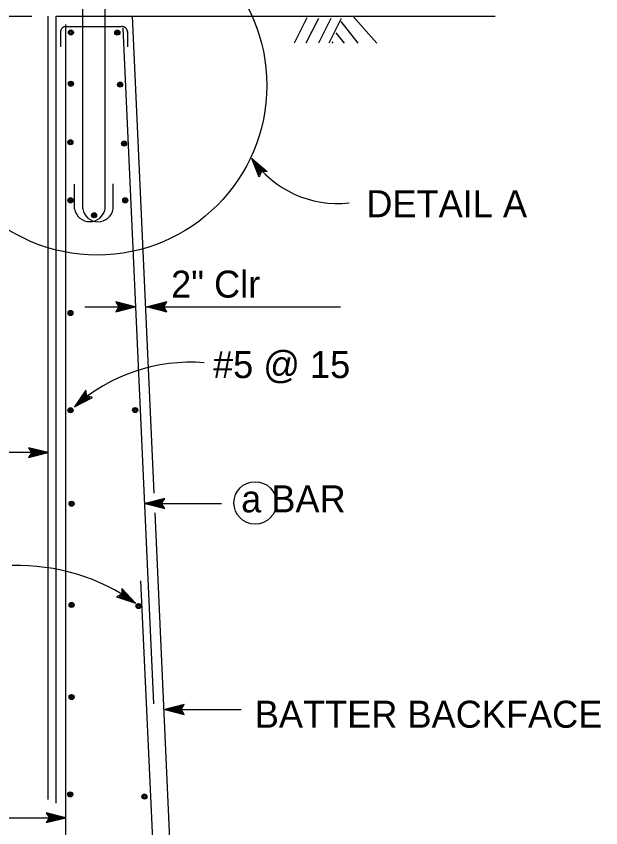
# Model space of a CAD drawing. Extents: x 0 to 2.83, y 0 to 1.83.
# Drawn here: x 0.3522 to 0.6044, y 0.7926 to 1.1431 of the extents above; entities that cross this region are included whole.
import ezdxf

# ---------------------------------------------------------------- set-up
doc = ezdxf.new("R2010")
doc.units = 0
for name, color, linetype in [('212 Leaders and Dim Lines', 7, 'Continuous'), ('214 Text and Titles', 7, 'Continuous'), ('216 Rebar', 7, 'Continuous'), ('217 Rebar', 7, 'Continuous'), ('240 Concrete', 7, 'Continuous'), ('257 Ground Line', 7, 'Continuous')]:
    doc.layers.add(name, color=color, linetype=linetype)

msp = doc.modelspace()

# ---------------------------------------------------------------- linework, layer by layer
at = {"layer": '212 Leaders and Dim Lines'}
for p, q in [((0.16559801840562835, 1.1430572661021166), (0.35894855164770256, 1.1430572661021166)), ((0.3817585499246787, 1.0176001526084424), (0.40351349013489135, 1.0176001526084424)), ((0.4080405852994457, 1.0176001526084424), (0.49215044345619546, 1.0176001526084424)), ((0.4077899137067951, 0.9326753215781969), (0.44080987898457286, 0.9326753215781969)), ((0.4162289336186388, 0.8437195923585467), (0.4492488989229083, 0.8437195923585467)), ((0.33885378335736616, 0.7969687398801469), (0.3734957032746784, 0.7969687398801469))]:
    msp.add_line(p, q, dxfattribs=at)
for points in [[(0.4537860283097426, 1.0816591354598502), (0.4603971394208537, 1.0760063576820724), (0.45786415330974256, 1.0759238924042946), (0.4569544310875204, 1.0735584410154058), (0.4537860283097426, 1.0816591354598502)], [(0.45465408386529815, 1.0804377812931836), (0.45944835469863143, 1.0763405590709614), (0.4576098130319648, 1.0762823993487391), (0.4569500908097426, 1.0745636493487392), (0.45465408386529815, 1.0804377812931836)], [(0.4553815144208537, 1.079413475737628), (0.45864974358752036, 1.0766252812931836), (0.45739366719863145, 1.0765836146265169), (0.4569422783097426, 1.0754117396265168), (0.4553815144208537, 1.079413475737628)], [(0.45580686164307593, 1.0783631285154058), (0.4572895005319648, 1.0771001076820725), (0.457035160254187, 1.0770896910154057), (0.456941410254187, 1.076850975737628), (0.4562348130319648, 1.0786686840709614)], [(0.4559822088652981, 1.078569725737628), (0.45799609775418704, 1.0768553160154057), (0.45722352830974256, 1.0768249340709612), (0.4569396741430759, 1.0761044479598503), (0.4559822088652981, 1.078569725737628)], [(0.40351349013489135, 1.0176001526084424), (0.39507599013489136, 1.0197129998306647), (0.3964761637460025, 1.0176001526084424), (0.39507599013489136, 1.0154881734417758), (0.40351349013489135, 1.0176001526084424)], [(0.40876373317031334, 1.0176001526084424), (0.4172012331703133, 1.0154881734417758), (0.41580019150364667, 1.0176001526084424), (0.4172012331703133, 1.0197129998306647), (0.40876373317031334, 1.0176001526084424)], [(0.4020143581904469, 1.0176001526084424), (0.3958971706904469, 1.0191340067751091), (0.3969162679126691, 1.0176001526084424), (0.3958971706904469, 1.0160671664973313), (0.4020143581904469, 1.0176001526084424)], [(0.40075828180155804, 1.0176001526084424), (0.39659161513489133, 1.018647895663998), (0.39728605957933577, 1.0176001526084424), (0.39659161513489133, 1.0165532776084425), (0.40075828180155804, 1.0176001526084424)], [(0.39972269152378026, 1.0176001526084424), (0.3971593234682247, 1.0182485901084424), (0.3975811984682247, 1.0176001526084424), (0.3971593234682247, 1.016952583163998), (0.39972269152378026, 1.0176001526084424)], [(0.39965585124600245, 1.0173371317751092), (0.39776696235711356, 1.0178145623306647), (0.397906719301558, 1.0176001526084424), (0.39776696235711356, 1.0173866109417757), (0.39965585124600245, 1.0178640414973315)], [(0.41026199705920224, 1.0176001526084424), (0.41637918455920225, 1.0160671664973313), (0.41536095539253554, 1.0176001526084424), (0.41637918455920225, 1.0191340067751091), (0.41026199705920224, 1.0176001526084424)], [(0.4115180734480911, 1.0176001526084424), (0.41568474011475776, 1.0165532776084425), (0.4149902956703133, 1.0176001526084424), (0.41568474011475776, 1.018647895663998), (0.4115180734480911, 1.0176001526084424)], [(0.4125536637258689, 1.0176001526084424), (0.41511789983698, 1.016952583163998), (0.41469515678142443, 1.0176001526084424), (0.41511789983698, 1.0182485901084424), (0.4125536637258689, 1.0176001526084424)], [(0.4126205040036467, 1.0178640414973315), (0.4145102609480911, 1.0173866109417757), (0.4143696359480911, 1.0176001526084424), (0.4145102609480911, 1.0178145623306647), (0.4126205040036467, 1.0173371317751092)], [(0.3772770605928049, 0.9744761277701904), (0.3850070953415189, 0.9784639749924127), (0.3825609147859633, 0.9791245652701904), (0.3822162967304078, 0.9816349819368572), (0.3772770605928049, 0.9744761277701904)], [(0.3784029286483605, 0.9754657111035238), (0.38400796339707444, 0.9783554680479682), (0.3822310536748522, 0.9788337666590794), (0.3819819217304078, 0.9806584194368572), (0.3784029286483605, 0.9754657111035238)], [(0.37934650503724937, 0.9762964402701905), (0.38316594950818555, 0.9782608499924127), (0.38195327589707445, 0.9785898430479683), (0.38178226895263, 0.9798337666590794), (0.37934650503724937, 0.9762964402701905)], [(0.37999841478596336, 0.9772226555479683), (0.3817336578415189, 0.9781106763813016), (0.38148713006374113, 0.978180120825746), (0.38145153978596336, 0.9784335930479683), (0.3803473731192967, 0.9768259541590794)], [(0.38012341478596334, 0.9769804680479682), (0.38247671339707445, 0.9781870652701905), (0.38173018561929667, 0.9783945305479682), (0.3816208106192967, 0.9791592874924127), (0.38012341478596334, 0.9769804680479682)], [(0.365877371092147, 0.9546345229670857), (0.35743987109214703, 0.956747370189308), (0.35884004470325814, 0.9546345229670857), (0.35743987109214703, 0.9525225438004191), (0.365877371092147, 0.9546345229670857)], [(0.36437823914770257, 0.9546345229670857), (0.3582610516477026, 0.9561683771337524), (0.3592801488699248, 0.9546345229670857), (0.3582610516477026, 0.9531015368559747), (0.36437823914770257, 0.9546345229670857)], [(0.3631221627588137, 0.9546345229670857), (0.35895549609214705, 0.9556822660226413), (0.3596499405365915, 0.9546345229670857), (0.35895549609214705, 0.9535876479670857), (0.3631221627588137, 0.9546345229670857)], [(0.36208657248103593, 0.9546345229670857), (0.35952320442548036, 0.9552829604670857), (0.3599450794254804, 0.9546345229670857), (0.35952320442548036, 0.9539869535226413), (0.36208657248103593, 0.9546345229670857)], [(0.36201973220325817, 0.9543715021337524), (0.36013084331436923, 0.9548489326893079), (0.3602706002588137, 0.9546345229670857), (0.36013084331436923, 0.9544209813004191), (0.36201973220325817, 0.9548984118559747)], [(0.4077899137067951, 0.9326753215781969), (0.4162274137067951, 0.9305633424115302), (0.414827240095684, 0.9326753215781969), (0.4162274137067951, 0.934788168800419), (0.4077899137067951, 0.9326753215781969)], [(0.4092890456512395, 0.9326753215781969), (0.41540623315123953, 0.9311423354670857), (0.4143871359290173, 0.9326753215781969), (0.41540623315123953, 0.9342091757448635), (0.4092890456512395, 0.9326753215781969)], [(0.41054512204012844, 0.9326753215781969), (0.4147117887067951, 0.9316284465781969), (0.41401734426235065, 0.9326753215781969), (0.4147117887067951, 0.9337230646337524), (0.41054512204012844, 0.9326753215781969)], [(0.4115807123179062, 0.9326753215781969), (0.4141440803734618, 0.9320277521337524), (0.41372220537346177, 0.9326753215781969), (0.4141440803734618, 0.9333237590781969), (0.4115807123179062, 0.9326753215781969)], [(0.411647552595684, 0.9329392104670857), (0.41353644148457286, 0.9324617799115302), (0.41339668454012846, 0.9326753215781969), (0.41353644148457286, 0.9328897313004191), (0.411647552595684, 0.9324123007448635)], [(0.4036657814709413, 0.889674100043065), (0.3976788023042746, 0.8959831278208428), (0.39772654535983015, 0.8934501417097317), (0.3954114411931635, 0.8924188917097317), (0.4036657814709413, 0.889674100043065)], [(0.40240102452649684, 0.890478787543065), (0.39806248285983015, 0.8950543083763983), (0.3980980731376079, 0.8932140305986206), (0.39641578147094125, 0.8924666347652872), (0.40240102452649684, 0.890478787543065)], [(0.40134026063760797, 0.8911523986541761), (0.39838626758205237, 0.8942721903208428), (0.39841057313760797, 0.8930143778208428), (0.3972638717487191, 0.8925039611541761), (0.40134026063760797, 0.8911523986541761)], [(0.40046699674871905, 0.8917079542097317), (0.3986510245264968, 0.8936306972652872), (0.3986597050820524, 0.8928572597652872), (0.3979548439709413, 0.8925369472652872), (0.40046699674871905, 0.8917079542097317)], [(0.40026994813760797, 0.8915213222652872), (0.3989314064709413, 0.8929379889319539), (0.3989348786931635, 0.892681912543065), (0.39870137174871906, 0.8925760097652872), (0.4005520661931635, 0.8919657667097317)], [(0.4162289336186388, 0.8437195923585467), (0.4246664336186388, 0.84160761319188), (0.4232662600075277, 0.8437195923585467), (0.4246664336186388, 0.8458315715252134), (0.4162289336186388, 0.8437195923585467)], [(0.41772806556308323, 0.8437195923585467), (0.4238443850075277, 0.84218573819188), (0.42282615584086103, 0.8437195923585467), (0.4238443850075277, 0.8452534465252133), (0.41772806556308323, 0.8437195923585467)], [(0.4189832738964166, 0.8437195923585467), (0.42314994056308325, 0.8426718493029911), (0.4224554961186388, 0.8437195923585467), (0.42314994056308325, 0.8447673354141022), (0.4189832738964166, 0.8437195923585467)], [(0.4200197322297499, 0.8437195923585467), (0.42258310028530544, 0.8430711548585467), (0.4221603572297499, 0.8437195923585467), (0.42258310028530544, 0.8443680298585466), (0.4200197322297499, 0.8437195923585467)], [(0.42008570445197213, 0.84398261319188), (0.42197546139641656, 0.8435051826363245), (0.42183483639641656, 0.8437195923585467), (0.42197546139641656, 0.8439340020807689), (0.42008570445197213, 0.8434565715252134)], [(0.3734957032746784, 0.7969687398801469), (0.36505820327467836, 0.7990807190468137), (0.36645837688578947, 0.7969687398801469), (0.36505820327467836, 0.7948558926579248), (0.3734957032746784, 0.7969687398801469)], [(0.37199657133023395, 0.7969687398801469), (0.36587938383023394, 0.7985017259912581), (0.36689848105245615, 0.7969687398801469), (0.36587938383023394, 0.7954348857134803), (0.37199657133023395, 0.7969687398801469)], [(0.37074049494134503, 0.7969687398801469), (0.3665738282746784, 0.7980156148801469), (0.3672682727191228, 0.7969687398801469), (0.3665738282746784, 0.7959209968245914), (0.37074049494134503, 0.7969687398801469)], [(0.36970490466356726, 0.7969687398801469), (0.36714153660801174, 0.7976163093245914), (0.3675634116080117, 0.7969687398801469), (0.36714153660801174, 0.796320302380147), (0.36970490466356726, 0.7969687398801469)], [(0.3696380643857895, 0.7967048509912581), (0.3677491754969006, 0.7971822815468137), (0.3678889324413451, 0.7969687398801469), (0.3677491754969006, 0.7967543301579247), (0.3696380643857895, 0.7972317607134803)]]:
    msp.add_lwpolyline(points, dxfattribs=at)
msp.add_circle((0.4552712682726463, 0.9329249628530046), 0.009166849985009199, dxfattribs=at)
for centre, radius, start, end in [((0.4909011380660926, 1.1073221479805138), 0.04512406048806667, 214.66090833333334, 276.1836611111111), ((0.42746366351093695, 0.9184646830034067), 0.0752062018649136, 85.5334032285192, 131.86078333333333), ((0.3529595319803827, 0.8184296354306037), 0.08744557052360138, 54.55998611111111, 91.69017835372986)]:
    msp.add_arc(centre, radius, start, end, dxfattribs=at)
msp.add_open_spline([(0.365877371092147, 0.9546345229670857), (0.3468075163168056, 0.9546345229670857), (0.3403061197506039, 0.9546345229670857), (0.33380472318440296, 0.9546345229670857), (0.29587929002290586, 0.9568708475753044)], degree=3, dxfattribs=at)
at = {"layer": '214 Text and Titles'}
msp.add_circle((0.3871121772376686, 1.113156296757458), 0.07320071189367645, dxfattribs=at)
at = {"layer": '216 Rebar'}
for p, q in [((0.3808537354337693, 1.0599687027916807), (0.3808537354337693, 1.3260307322185176)), ((0.39049953083089994, 1.0598855099176676), (0.39049953083089994, 1.3268058407923535)), ((0.3734957032746784, 0.9587778627898409), (0.3734957032746784, 1.13949997443545)), ((0.3712007003150186, 1.1364787444409685), (0.3712007003150186, 1.129822497275587)), ((0.37356700044696883, 1.1386573321354818), (0.39746455738730174, 1.1386573321354818)), ((0.4115664898447535, 0.8461251449894117), (0.39829336515947616, 1.138016940104034)), ((0.4002386385046524, 1.1364787444409685), (0.4002386385046524, 1.129822497275587)), ((0.37733311514718376, 1.0598856615300198), (0.37733311514718376, 1.0706005325532886)), ((0.3940097192180563, 1.0598945014865058), (0.3940097192180563, 1.070651572879472)), ((0.3734957032746784, 0.5631926825303574), (0.3734957032746784, 0.9602222851401562)), ((0.42110924582617004, 0.5669392092484647), (0.4059949675189806, 0.8993208574885215))]:
    msp.add_line(p, q, dxfattribs=at)
for centre, radius, start, end in [((0.3737769707060773, 1.136082684004241), 0.0025762703969541374, 87.14111944444448, 180.00000000000006), ((0.39766236810318756, 1.136082684004241), 0.0025762703969541374, 359.99999999999994, 92.85888055555552), ((0.3839166487500042, 1.0610465974844863), 0.006684494052781884, 190.00293611111113, 349.9970638888889), ((0.38743716128838984, 1.0609871281079144), 0.006661732969296615, 188.7936861111111, 350.55201666666665)]:
    msp.add_arc(centre, radius, start, end, dxfattribs=at)
at = {"layer": '217 Rebar'}
for p, q in [((0.37575499465078327, 1.137149336180032), (0.37575499465078327, 1.1368685158764067)), ((0.39578391769391114, 1.13707524484216), (0.39578391769391114, 1.136794424512043)), ((0.3757461253414254, 1.1150280596236304), (0.3757461253414254, 1.114747239320005)), ((0.3969828543993701, 1.1146235608615374), (0.3969828543993701, 1.114342740557912)), ((0.37554387597362476, 1.0897468867676405), (0.37554387597362476, 1.0894660664640152)), ((0.3986684184609007, 1.0891401386112551), (0.3986684184609007, 1.0888593183076298)), ((0.37554387597362476, 1.0646679633059428), (0.37554387597362476, 1.0643871429758258)), ((0.39920748318620863, 1.0646679633059428), (0.39920748318620863, 1.0643871429758258)), ((0.3857250282826046, 1.0582043948296134), (0.3857250282826046, 1.0579235744994964)), ((0.3755649887950446, 1.0160220247208402), (0.3755649887950446, 1.0157412043907232)), ((0.3755649887950446, 0.9740066815666931), (0.3755649887950446, 0.9737258612365761)), ((0.4034917766392674, 0.974094430228965), (0.4034917766392674, 0.973813609898848)), ((0.37603376271710537, 0.9336696352540073), (0.37603376271710537, 0.9333888149238903)), ((0.37603376271710537, 0.8899436417175732), (0.37603376271710537, 0.8896628213874562)), ((0.4049556221134577, 0.8894587195037436), (0.4049556221134577, 0.8891778992001184)), ((0.37603376271710537, 0.850192738480958), (0.37603376271710537, 0.8499119181773328)), ((0.37546589267805835, 0.808170355088156), (0.37546589267805835, 0.807889534758039)), ((0.4074903077770484, 0.8072203961450883), (0.4074903077770484, 0.8069395758149713))]:
    msp.add_line(p, q, dxfattribs=at)
for centre, radius in [((0.3757551496308426, 1.1360521138912303), 0.0010973388671874998), ((0.3757551430566931, 1.1360521072869716), 0.0008166164030189649), ((0.3757551430566931, 1.1360521072869716), 0.00040765490838706714), ((0.39578407271109606, 1.135978022533149), 0.0010973388671874998), ((0.3957840661369458, 1.1359780159288906), 0.0008166164030189649), ((0.3957840661369458, 1.1359780159288906), 0.00040765490838706714), ((0.37574628033618174, 1.1139308373312284), 0.0010973388671874998), ((0.37574627376203146, 1.11393083072697), 0.0008166164030189649), ((0.37574627376203146, 1.11393083072697), 0.00040765490838706714), ((0.396983009396901, 1.113526338565489), 0.0010973388671874998), ((0.39698300282275073, 1.1135263319612305), 0.0008166164030189649), ((0.39698300282275073, 1.1135263319612305), 0.00040765490838706714), ((0.37554403095331185, 1.0886496644725314), 0.0010973388671874998), ((0.37554402437916157, 1.0886496578682727), 0.0008166164030189649), ((0.37554402437916157, 1.0886496578682727), 0.00040765490838706714), ((0.3986685734800816, 1.0880429163239225), 0.0010973388671874998), ((0.39866856690593133, 1.0880429097196638), 0.0008166164030189649), ((0.39866856690593133, 1.0880429097196638), 0.00040765490838706714), ((0.37554403095331185, 1.063570740996704), 0.0010973388671874998), ((0.37554402437916157, 1.0635707343924452), 0.0008166164030189649), ((0.37554402437916157, 1.0635707343924452), 0.00040765490838706714), ((0.3992076381890163, 1.063570740996704), 0.0010973388671874998), ((0.3992076316148656, 1.0635707343924452), 0.0008166164030189649), ((0.3992076316148656, 1.0635707343924452), 0.00040765490838706714), ((0.3857251832903744, 1.0571071725225527), 0.0010973388671874998), ((0.38572517671622414, 1.0571071659182942), 0.0008166164030189649), ((0.38572517671622414, 1.0571071659182942), 0.00040765490838706714), ((0.37556514379185196, 1.0149248024183564), 0.0010973388671874998), ((0.3755651372177017, 1.0149247958140977), 0.0008166164030189649), ((0.3755651372177017, 1.0149247958140977), 0.00040765490838706714), ((0.37556514379185196, 0.9729094592595355), 0.0010973388671874998), ((0.3755651372177017, 0.972909452655277), 0.0008166164030189649), ((0.3755651372177017, 0.972909452655277), 0.00040765490838706714), ((0.4034919316608361, 0.9729972079206244), 0.0010973388671874998), ((0.4034919250866858, 0.9729972013163658), 0.0008166164030189649), ((0.4034919250866858, 0.9729972013163658), 0.00040765490838706714), ((0.3760339177036019, 0.9325724129462488), 0.0010973388671874998), ((0.3760339111294516, 0.9325724063419902), 0.0008166164030189649), ((0.3760339111294516, 0.9325724063419902), 0.00040765490838706714), ((0.3760339177036019, 0.8888464194028911), 0.0010973388671874998), ((0.3760339111294516, 0.8888464127986325), 0.0008166164030189649), ((0.3760339111294516, 0.8888464127986325), 0.00040765490838706714), ((0.4049557771292481, 0.8883614972043781), 0.0010973388671874998), ((0.4049557705550978, 0.8883614906001195), 0.0008166164030189649), ((0.4049557705550978, 0.8883614906001195), 0.00040765490838706714), ((0.3760339177036019, 0.849095516181657), 0.0010973388671874998), ((0.3760339111294516, 0.8490955095773984), 0.0008166164030189649), ((0.3760339111294516, 0.8490955095773984), 0.00040765490838706714), ((0.3754660476575841, 0.8070731327763525), 0.0010973388671874998), ((0.37546604108343384, 0.8070731261720939), 0.0008166164030189649), ((0.37546604108343384, 0.8070731261720939), 0.00040765490838706714), ((0.4074904627718363, 0.8061231738211622), 0.0010973388671874998), ((0.4074904561976861, 0.8061231672169036), 0.0008166164030189649), ((0.4074904561976861, 0.8061231672169036), 0.00040765490838706714)]:
    msp.add_circle(centre, radius, dxfattribs=at)
at = {"layer": '240 Concrete'}
for p, q in [((0.365877371092147, 0.8048012053963506), (0.365877371092147, 1.1430572661021166)), ((0.36934959331436923, 1.1430572661021166), (0.40233570445197214, 1.1430572661021166)), ((0.36934959331436923, 0.8032489349252127), (0.36934959331436923, 1.1430572661021166)), ((0.4117002857984233, 0.9371189869529132), (0.40233570445197214, 1.1430572661021166)), ((0.4191207702723437, 0.7739337090818845), (0.4120880610266338, 0.9285913480184586))]:
    msp.add_line(p, q, dxfattribs=at)
at = {"layer": '257 Ground Line'}
for p, q in [((0.40233570445197214, 1.1430572661021166), (0.558825029973952, 1.1430572661021166)), ((0.47758536510593935, 1.1424358944394775), (0.472053247023892, 1.1313681860531606)), ((0.49754543462985906, 1.1429046444394775), (0.5077754694050648, 1.1313681860531606)), ((0.48253935818798666, 1.1420548180505885), (0.47719647621705047, 1.1313681860531606)), ((0.48787442765892286, 1.1420548180505885), (0.4825324137435422, 1.1313681860531606)), ((0.4924473443255895, 1.1420548180505885), (0.48710533041020887, 1.1313681860531606)), ((0.4922563721033673, 1.1407744360796523), (0.4996009901854146, 1.1313681860531606)), ((0.49012703182558953, 1.1359246096907634), (0.49369300404781175, 1.1313681860531606)), ((0.488290226270034, 1.1319567277198272), (0.4887502957144784, 1.1313681860531606))]:
    msp.add_line(p, q, dxfattribs=at)

# ---------------------------------------------------------------- texts
at = {"layer": '212 Leaders and Dim Lines'}
msp.add_text('2" Clr', height=0.011666666666666665, dxfattribs=at).set_placement((0.41897743055555553, 1.0215572916666666))
at = {"layer": '214 Text and Titles'}
for s, p in [('DETAIL A', (0.5032463307757231, 1.056277092068676)), ('#5 @ 15', (0.4370798611111111, 0.9868263888888889)), ('a BAR', (0.4492291666666666, 0.9288324652777777)), ('BATTER BACKFACE', (0.45511024305555553, 0.8358446180555555))]:
    msp.add_text(s, height=0.011666666666666665, dxfattribs=at).set_placement(p)

doc.saveas('drawing.dxf')
